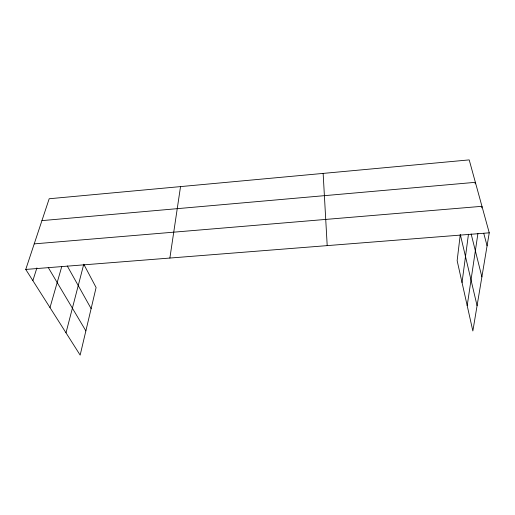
<?xml version="1.0" encoding="UTF-8"?>
<svg xmlns="http://www.w3.org/2000/svg" width="515" height="515" viewBox="0 0 515 515"><rect width="100%" height="100%" fill="white"/><g stroke="black" fill="none" stroke-linecap="round" stroke-linejoin="round"><path stroke-width="0.77" d="M462.032 282.535L468.463 234.222M475.165 183.868L475.371 182.323L41.934 220.62M169.879 258.047L180.533 186.597M467.202 305.678L477.92 233.52M481.731 207.848L481.963 206.309L34.222 243.878M66.004 332.825L83.771 264.208L96.099 287.531L80.153 355.105L25.75 269.435L49.183 198.751L469.204 159.895L489.25 232.819L472.854 330.978L457.146 260.667L460.288 234.415L477.077 305.704M49.994 307.616L61.774 266.513M32.863 280.636L36.906 267.916M25.75 269.435L489.25 232.819M48.249 267.504L85.87 330.888M67.265 265.952L91.116 308.633M483.759 233.372L487.081 245.803M471.141 233.945L481.885 276.896M323.143 173.407L327.199 245.623"/></g></svg>
